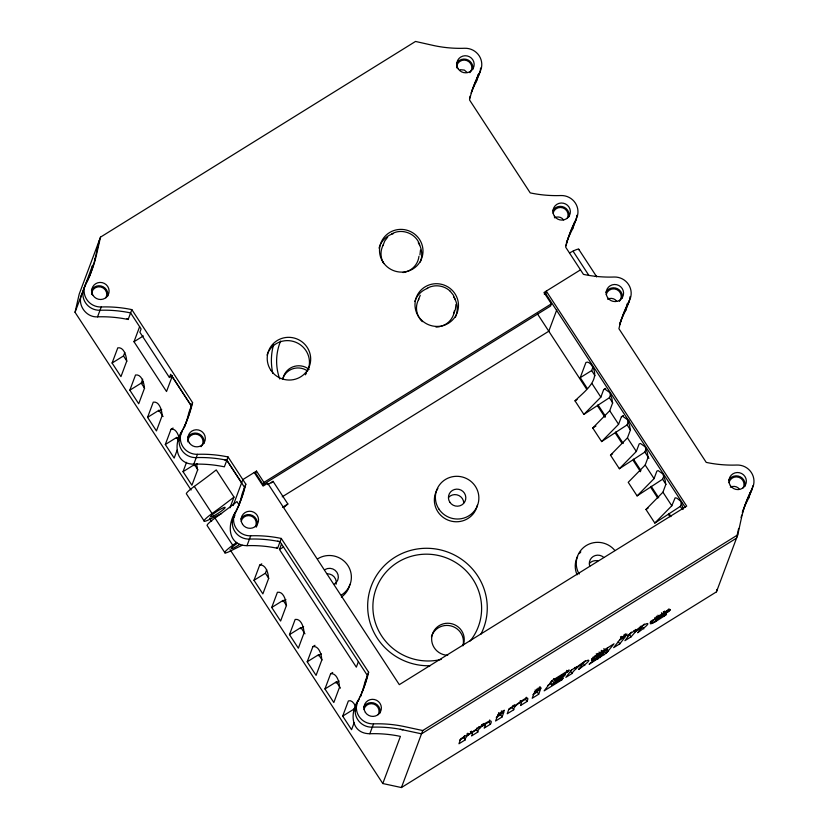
<?xml version="1.0" encoding="UTF-8"?>
<svg xmlns="http://www.w3.org/2000/svg" width="829" height="829" viewBox="0 0 829 829"><rect width="100%" height="100%" fill="white"/><g stroke="black" fill="none" stroke-linecap="round" stroke-linejoin="round"><path stroke-width="1.24" d="M477.991 74.61L476.312 81.656A124.619 121.708 20.5 0 0 471.079 93.055M574.145 223.022L572.549 229.022A124.619 121.708 20.5 0 0 566.425 242.762M627.387 303.373L625.708 310.419A124.619 121.708 20.5 0 0 619.574 324.16M750.09 492.436L748.504 498.436A124.619 121.708 20.5 0 0 742.369 512.177M419.951 254.907L420.479 250.057M455.96 304.378L455.422 309.227L453.991 313.061M230.016 549.596L382.791 783.529L401.423 787.55L716.443 591.865L716.971 589.45M738.639 528.477L736.525 538.145L421.515 733.831L401.423 787.55M716.443 591.865L737.758 534.86L741.717 516.716A124.619 121.708 20.5 0 1 752.193 488.561A16.352 15.979 20.5 0 0 736.826 465.038A124.619 121.718 20.5 0 1 706.235 462.395L618.921 328.698A124.619 121.708 20.5 0 1 629.398 300.544A16.352 15.979 20.5 0 0 614.04 277.021A124.619 121.718 20.5 0 1 583.45 274.378L565.71 247.218A124.619 121.708 20.5 0 1 576.186 219.063A16.352 15.979 20.5 0 0 560.829 195.54A124.619 121.718 20.5 0 1 530.239 192.898L469.525 99.936A124.619 121.708 20.5 0 1 480.001 71.791A16.352 15.979 20.5 0 0 464.644 48.269A124.619 121.718 20.5 0 1 434.054 45.616L415.516 41.45L100.506 237.135L79.19 294.14L75.045 312.315L191.095 490.012M94.537 261.031L99.273 240.42M100.506 237.135L96.361 255.301A124.619 121.708 20.5 0 1 85.884 283.456A16.352 15.979 20.5 0 0 101.252 306.979A124.619 121.718 20.5 0 1 131.842 309.621L192.587 402.645A124.619 121.708 20.5 0 1 182.111 430.8C173.613 443.463 174.805 464.012 193.779 464.188A124.619 121.708 20.5 0 1 224.369 466.831L228.058 456.966A124.619 121.718 20.5 0 0 197.468 454.313A16.352 15.979 20.5 0 1 182.111 430.8M742.432 512.736L743.976 507.959A124.619 121.708 20.5 0 1 748.722 496.353L750.96 491.856A16.352 15.979 20.5 0 0 752.691 485.867M235.322 512.281C226.825 524.944 228.027 545.492 246.99 545.669A124.619 121.708 20.5 0 1 277.58 548.311L281.269 538.446A124.619 121.718 20.5 0 0 250.679 535.803A16.352 15.979 20.5 0 1 235.322 512.281A124.619 121.708 20.5 0 0 245.798 484.126L228.058 456.966M286.554 605.605L283.145 600.383L282.741 601.491L285.891 599.522M304.979 633.812L300.886 627.543L300.471 628.651L303.632 626.683M318.212 655.812L318.616 654.703L322.025 659.925M340.45 688.132L336.356 681.863L335.952 682.972L339.113 681.003M353.682 710.132L354.097 709.023L355.454 711.116M263.104 484.602L263.923 482.405L256.524 471.09L255.715 473.286L263.104 484.602L550.56 306.036L551.378 303.839L543.99 292.523L580.487 269.85M75.045 312.315L92.672 265.176A124.619 121.708 20.5 0 1 89.18 277.218M83.335 291.093A124.619 121.708 20.5 0 1 82.195 293.321C76.361 303.87 85.729 317.652 97.553 316.844L101.252 306.979M97.553 316.844A124.619 121.708 20.5 0 1 128.143 319.497L131.842 309.621M183.116 429.598A124.619 121.708 20.5 0 0 191.354 405.93L172.142 376.501L166.525 391.526L134.008 341.735L139.624 326.699M163.075 416.531L158.981 410.262L158.567 411.36L161.728 409.402M176.308 438.52L176.712 437.422L178.763 440.562M192.587 402.645L188.898 412.51A124.619 121.708 20.5 0 1 184.546 426.925M177.24 449.898L174.173 458.095L165.313 444.51L171.002 429.318C175.924 427.868 178.66 435.339 179.53 439.297M193.779 464.188L197.468 454.313M197.862 469.805L194.452 464.582L194.048 465.68L197.198 463.722M229.954 507.835L233.985 497.068L216.245 469.908A124.619 16.103 -33.1 0 1 194.318 486.395A16.352 2.114 -33.1 0 0 186.556 494.063L204.297 521.223M233.136 505.566L242.835 479.587L256.524 471.09M245.798 484.126L242.109 493.991A124.619 121.708 20.5 0 1 238.617 506.042M246.99 545.669L250.679 535.803M358.387 661.687L356.335 667.169L279.466 549.472L281.518 543.99M476.312 81.656L480.001 71.791M281.269 538.446L368.625 672.205A124.619 121.708 20.5 0 1 358.149 700.35C349.662 713.023 350.854 733.572 369.827 733.748A124.619 121.708 20.5 0 1 400.417 736.39L382.791 783.529M368.625 672.205L364.936 682.07A124.619 121.708 20.5 0 1 360.594 696.474M354.18 722.67L351.558 729.696L342.688 716.111L348.377 700.919C351.828 699.386 355.237 704.65 355.89 707.655M369.827 733.748L373.516 723.872A16.352 15.979 20.5 0 1 358.149 700.35M572.549 229.022L576.186 219.063M556.767 309.88L548.788 331.227L282.223 496.809M737.758 534.86L422.738 730.536L421.515 733.831L400.355 729.302M610.693 394.221L609.388 397.733L583.875 414.417L575.005 400.832C583.471 392.272 600.828 380.428 592.445 366.636C591.491 364.656 588.341 360.926 585.927 362.46L580.238 377.651L587.056 388.107M459.587 740.183L463.784 737.582L464.509 735.634M465.266 739.841C464.395 736.494 475.535 728.96 471.566 735.924L477.867 732.007C476.976 728.66 488.063 721.199 484.177 728.09L490.478 724.183C496.333 712.525 467.597 736.908 466.157 735.447L460.665 738.857L458.965 743.758L465.266 739.841L463.784 737.582M625.708 310.419L629.398 300.544M472.188 732.359L476.395 729.748L477.121 727.8M484.799 724.525L488.996 721.914L489.732 719.955M628.869 420.22L627.118 424.894L601.616 441.577L592.745 427.992L609.719 410.718L612.527 403.184L611.926 398.604L609.584 392.418L604.973 389.143L603.667 389.62L600.849 397.143L583.875 414.417M496.26 717.406L500.581 714.722L501.327 712.722M502.063 716.981L503.928 711.976L497.452 715.997L495.587 721.002L502.063 716.981L500.581 714.722M509.016 709.479L512.249 707.469L512.964 705.552M513.731 709.738C512.933 706.298 524.436 698.536 520.539 705.5L527.016 701.479C531.596 691.521 515.628 706.277 514.581 705.365L508.954 708.857L507.255 713.759L513.731 709.738L512.249 707.469M521.223 701.904L525.534 699.22L526.27 697.251M646.174 448.541L644.858 452.054L619.356 468.737L610.486 455.152L627.449 437.878L630.258 430.344L629.657 425.764L627.325 419.578L622.703 416.303L621.408 416.78L618.589 424.303L601.616 441.577M532.892 694.65L537.202 691.966L537.948 689.966M538.684 694.236L540.549 689.231L534.083 693.251L532.208 698.256L538.684 694.236L537.202 691.966M663.915 475.701L662.599 479.214L637.097 495.897L628.227 482.312L645.19 465.038L647.998 457.504L647.397 452.924L645.066 446.738L640.444 443.463L639.149 443.94L636.33 451.463L619.356 468.737M681.645 502.861L680.34 506.374L654.827 523.058L645.957 509.472L662.931 492.198L665.739 484.664L665.138 480.084L662.796 473.898L658.185 470.623L656.879 471.1L654.06 478.623L637.097 495.897M748.504 498.436L752.193 488.561M112.091 363.029L117.791 347.838C123.904 346.719 126.64 356.304 126.64 361.392L120.961 376.615L112.091 363.029L123.5 355.942L124.816 352.439M129.832 390.19L135.521 374.998C141.635 373.879 144.381 383.464 144.381 388.552L138.702 403.775L129.832 390.19L141.241 383.102L142.702 379.205M147.572 417.35L153.261 402.158C159.375 401.039 162.111 410.624 162.121 415.712L156.443 430.935L147.572 417.35L158.981 410.262M196.649 464.375L197.592 470.033L191.913 485.255L183.043 471.67L186.546 462.323M253.995 580.31L259.684 565.119C265.808 564 268.544 573.585 268.544 578.673L262.866 593.896L253.995 580.31L265.404 573.222L266.72 569.72M271.736 607.47L277.425 592.279C283.539 591.16 286.274 600.745 286.285 605.833L280.606 621.056L271.736 607.47L283.145 600.383M289.476 634.631L295.165 619.439C301.279 618.32 304.015 627.905 304.025 632.993L298.347 648.216L289.476 634.631L300.886 627.543M307.207 661.791L312.906 646.599C319.02 645.48 321.756 655.065 321.756 660.153L316.077 675.376L307.207 661.791L318.616 654.703M324.947 688.951L330.636 673.759C336.75 672.64 339.496 682.226 339.496 687.314L333.818 702.536L324.947 688.951L336.356 681.863M580.238 377.651L591.647 370.573L592.963 367.06M654.827 523.058L671.801 505.783L675.138 497.804L676.961 498.188L680.536 501.058L683.355 509.151M84.651 286.751A16.352 15.979 20.5 0 0 100.019 310.264A124.619 121.718 20.5 0 1 117.936 310.906L123.024 311.559A124.619 121.718 20.5 0 1 130.609 312.916L141.096 328.968L139.863 332.242L169.417 377.516L170.66 374.242L191.354 405.93M382.967 245.498L384.77 240.97L387.703 237.084M418.448 299.818L420.241 295.29M641.304 627.936L637.636 632.765C657.459 618.413 643.832 623.211 635.283 631.024L635.967 629.957L630.558 633.315L624.9 640.672L631.035 636.869L636.247 630.942L641.304 627.936L640.309 626.247M669.884 610.299L670.278 609.46L667.666 610.362L658.433 616.123L652.775 620.548L650.278 623.729L654.661 622.164L666.443 614.652L666.412 613.854L656.112 619.802L669.044 611.097L669.884 610.299L668.899 608.787M597.823 656.195L601.077 652.692L607.025 648.786L603.232 652.941L599.056 655.78L597.823 656.195L596.839 654.682M656.133 616.849L657.117 618.351L662.568 614.869L664.537 613.273L663.552 611.761M553.648 678.557L555.129 680.816L556.87 678.609L567.689 671.884L569.181 669.998L552.187 680.547L544.156 690.837L561.793 679.884L563.243 678.018L551.782 685.127L550.301 682.868L552.249 680.381L553.731 682.64L551.782 685.127M571.823 669.614L570.528 671.272L572.01 673.531L565.875 677.345L571.544 669.977L576.943 666.62L576.342 667.635C584.953 659.749 598.32 655.211 578.611 669.428C588.942 657.542 572.953 670.329 572.01 673.531M627.512 635.874L631.491 632.123M540.933 688.153C538.083 687.262 527.752 697.717 540.933 688.153L539.948 686.65M581.253 664.609L585.336 660.734M620.496 638.786L613.657 647.656L619.791 643.853L625.626 636.382L619.491 640.195M640.278 627.947L644.361 624.071M607.284 652.102L613.999 643.791L597.771 654.06L592.559 658.433L591.44 660.589L595.782 658.703L603.564 653.325C599.864 658.34 593.181 659.78 589.129 664.298L605.864 653.387L607.284 652.102L605.802 649.843L607.823 647.604M657.117 618.351L664.537 613.273M626.227 635.366C631.014 629.708 611.906 644.962 626.227 635.366L625.242 633.853M141.707 383.475L143.458 382.024M502.364 712.432C511.161 704.733 488.364 720.743 502.364 712.432L501.379 710.919M595.782 658.703L594.3 656.444L597.522 654.433M134.008 341.735L143.334 335.942M169.417 377.516L172.536 375.589M171.002 429.318L173.074 428.033M165.313 444.51L176.712 437.422M177.354 437.867L179.468 436.562M183.043 471.67L194.452 464.582M544.259 294.046L546.446 292.689M263.923 482.405L551.378 303.839M267.808 484.623L273.073 481.359L287.86 503.991A99.915 12.912 -33.1 0 0 284.223 507.141M282.585 507.255L287.86 503.991M279.466 549.472L283.622 546.902M259.684 565.119L261.767 563.834M575.005 400.832L577.119 399.526M603.667 389.62L605.74 388.335M592.745 427.992L595.906 426.033M621.408 416.78L623.481 415.495M610.486 455.152L612.59 453.846M312.906 646.599L314.979 645.314M319.269 655.159L321.372 653.843M330.636 673.759L332.719 672.474M645.957 509.472L648.071 508.167M342.688 716.111L354.097 709.023M547.865 685.345L550.974 683.417M555.129 680.816L565.388 674.443L563.907 676.319L553.731 682.64M391.651 233.975C401.889 227.768 416.479 233.612 419.733 245.094M427.122 288.295C434.386 284.078 443.971 285.342 450.054 291.052M554.404 217.789C557.451 216.182 561.627 216.929 563.523 219.934M607.553 299.186C610.61 297.58 614.786 298.326 616.683 301.321M730.349 487.203C733.396 485.597 737.572 486.343 739.468 489.338M460.271 69.688L464.302 70.071L467.276 72.569M224.317 459.753L226.835 460.25L244.565 487.411A124.619 121.708 20.5 0 1 234.089 515.576A16.352 15.979 20.5 0 0 249.456 539.088A124.619 121.718 20.5 0 1 280.047 541.731L367.402 675.49A124.619 121.708 20.5 0 1 362.149 692.246M277.528 541.233L280.047 541.731M422.738 730.536L404.106 726.525A124.619 121.718 20.5 0 0 373.516 723.872M126.992 318.533L128.143 319.497M276.43 547.347L277.58 548.311M450.095 291.093L453.204 294.937L455.204 299.414M578.663 249.177L596.403 276.337M569.554 252.897A124.619 16.103 -33.1 0 0 573.036 251.146L588.725 275.176M685.168 507.244L545.451 293.3L546.27 291.114L686.692 506.125L399.309 684.65L267.684 483.255L263.114 486.084L254.244 472.509M591.647 370.573L595.056 375.796M609.388 397.733L612.797 402.956M627.118 424.894L630.537 430.116M644.858 452.054L648.952 458.323M662.599 479.214L666.008 484.437M680.34 506.374L682.381 509.503M597.978 404.811L605.481 416.303M615.719 431.971L623.221 443.463M633.449 459.142L640.952 470.623M651.19 486.302L658.692 497.783M668.93 513.462L670.972 516.591M537.7 314.243L586.6 389.112M597.564 405.909L605.066 417.401M615.305 433.07L622.123 443.515M633.045 460.23L640.548 471.722M650.775 487.39L657.604 497.835M668.516 514.55L669.936 516.716M668.06 609.584L669.044 611.097M666.817 610.59L667.801 612.103M664.682 611.035L666.164 613.294M663.459 611.688L664.454 613.201M663.387 611.989L664.371 613.501M663.48 614.517L664.464 616.03M661.459 612.745L662.444 614.258M657.946 615.191L658.931 616.693M656.817 616.154L657.801 617.657M654.744 617.667L656.216 619.937M654.951 618.89L656.433 621.149M654.661 622.164L653.179 619.905L651.698 620.683L653.179 622.952M650.527 621.232L651.998 623.491M650.143 622.289L651.128 623.802M642.33 626.672L643.812 628.931M635.263 629.439L636.247 630.942M633.791 630.765L634.776 632.278M629.553 634.599L631.035 636.869M624.03 634.734L625.014 636.247M621.367 636.392L622.351 637.895M620.496 636.817L621.481 638.33M618.31 641.584L619.791 643.853M606.932 648.672L608.403 650.941M603.864 648.558L604.849 650.071M604.393 651.128L605.864 653.387M601.243 650.319L602.227 651.822M603.097 653.314L604.082 654.817M599.066 652.009L600.051 653.521M597.522 653.449L598.507 654.951M599.098 656.133L600.082 657.646M598.01 655.19L598.994 656.703M596.3 653.687L597.782 655.946M595.761 655.563L597.947 659.045M593.025 657.148L594.507 659.418M592.445 658.444L593.429 659.957M591.574 658.827L592.559 660.33M583.305 663.335L584.787 665.594M574.766 667.428L575.751 668.941M566.704 670.381L567.689 671.884M560.808 678.371L561.793 679.884M539.161 687.324L540.145 688.837M538 688.174L538.985 689.687M536.518 689.148L537.503 690.65M535.151 689.946L536.135 691.448M525.534 699.22L527.016 701.479M520.571 700.888L521.565 702.401M520.125 700.909L521.109 702.422M514.177 704.816L515.161 706.329M498.53 712.691L499.514 714.204M488.996 721.914L490.478 724.183M484.198 723.489L485.183 725.002M483.773 723.489L484.758 724.992M482.903 723.852L483.887 725.365M481.566 724.619L482.551 726.131M478.872 726.546L479.856 728.059M476.395 729.748L477.867 732.007M471.618 731.282L472.603 732.795M471.193 731.292L472.178 732.805M470.333 731.665L471.318 733.168M467.867 733.178L468.851 734.681M466.945 733.852L467.929 735.354M238.99 504.737L236.939 501.597A124.619 16.103 -33.1 0 1 215.012 518.084A16.352 2.114 -33.1 0 0 207.25 525.741L224.991 552.902M123.5 355.942L126.91 361.164M141.241 383.102L144.65 388.324M265.404 573.222L268.814 578.445M194.318 486.395L212.058 513.555A16.352 2.114 -33.1 0 0 209.924 519.255A124.619 16.103 -33.1 0 1 221.612 513.555M215.012 518.084L232.752 545.244A16.352 2.114 -33.1 0 0 230.617 550.943A124.619 16.103 -33.1 0 1 242.306 545.233M209.499 518.187L211.623 521.431M591.979 383.558L600.849 397.143M609.719 410.718L618.589 424.303M627.449 437.878L636.33 451.463M645.19 465.038L654.06 478.623M662.931 492.198L671.801 505.783M241.612 482.882L226.835 460.25A124.619 121.718 20.5 0 0 196.245 457.608A16.352 15.979 20.5 0 1 180.877 434.085A124.619 121.708 20.5 0 0 182.017 431.847M418.946 256.337A19.088 18.642 20.5 0 1 402.935 272.554M383.765 263.508A19.088 18.642 20.5 0 1 383.33 244.814M454.416 310.657A19.088 18.642 20.5 0 1 440.841 326.377M439.639 326.667A19.088 18.642 20.5 0 1 435.93 327.051M422.355 321.673A19.088 18.642 20.5 0 1 419.246 317.828M418.635 316.751A19.088 18.642 20.5 0 1 418.811 299.134M240.876 519.068A8.725 8.518 20.5 0 1 252.576 515.524A8.725 8.518 20.5 0 1 256.368 527.078M363.703 707.147A8.725 8.518 20.5 0 1 379.962 713.064M402.873 729.81A124.619 121.718 20.5 0 0 372.283 727.168A16.352 15.979 20.5 0 1 356.926 703.645M728.691 480.343A8.725 8.518 20.5 0 1 744.939 486.26M741.085 517.565A124.619 121.708 20.5 0 1 741.727 515.141M605.895 292.326A8.725 8.518 20.5 0 1 622.154 298.243M361.206 694.567A124.619 121.708 20.5 0 1 360.2 696.878M359.164 699.148A124.619 121.708 20.5 0 1 358.066 701.417M619.636 324.719A124.619 121.708 20.5 0 1 628.175 303.828A16.352 15.979 20.5 0 0 629.957 296.792M552.684 210.846A8.725 8.518 20.5 0 1 568.932 216.763M187.655 437.588A8.725 8.518 20.5 0 1 203.913 443.505M95.128 258.607A124.619 121.708 20.5 0 1 86.89 282.264M85.801 284.513A124.619 121.708 20.5 0 1 84.651 286.761M480.551 68.04A16.352 15.979 20.5 0 1 478.768 75.076A124.619 121.708 20.5 0 0 471.794 91.18M469.535 98.371A124.619 121.708 20.5 0 1 470.24 95.946M576.735 215.312A16.352 15.979 20.5 0 1 574.953 222.359A124.619 121.708 20.5 0 0 565.782 245.736M306.543 372.957A21.813 21.305 20.5 0 1 305.3 374.822M267.042 355.04A21.813 21.305 20.5 0 1 295.538 342.159A21.813 21.305 20.5 0 1 307.58 370.988M379.019 248.172A21.813 21.305 20.5 0 1 393.329 233.612M418.272 242.7A21.813 21.305 20.5 0 1 420.313 262.026M414.821 301.424A21.813 21.305 20.5 0 1 427.733 288.285M453.753 297.02A21.813 21.305 20.5 0 1 455.359 317.372M91.439 290.254A8.725 8.518 20.5 0 1 107.687 296.171M456.499 63.564A8.725 8.518 20.5 0 1 472.748 69.481M179.561 438.427A124.619 121.708 20.5 0 1 178.422 440.665M233.985 497.068A124.619 16.103 -33.1 0 1 212.058 513.555M456.644 67.833A7.637 7.451 20.5 0 1 466.789 60.558A7.637 7.451 20.5 0 1 469.898 72.662M573.036 251.146A16.352 2.114 -33.1 0 1 578.808 249.747M595.326 276.399A16.352 2.114 -33.1 0 1 596.548 276.907M553.047 213.26A7.637 7.451 20.5 0 1 563.036 207.924A7.637 7.451 20.5 0 1 567.264 218.431M187.8 441.867A7.637 7.451 20.5 0 1 197.955 434.593A7.637 7.451 20.5 0 1 201.053 446.686M272.845 373.423A59.978 58.579 20.5 0 1 273.539 344.895M279.715 378.946A54.527 53.253 20.5 0 1 280.637 341.02M283.093 378.2A16.352 15.979 20.5 0 1 309.155 369.382M282.534 379.371A16.352 15.979 20.5 0 1 307.476 370.915M91.584 294.523A7.637 7.451 20.5 0 1 100.775 286.969A7.637 7.451 20.5 0 1 105.957 297.756M606.196 294.647A7.637 7.451 20.5 0 1 617.108 289.725A7.637 7.451 20.5 0 1 619.294 301.424M728.992 482.665A7.637 7.451 20.5 0 1 738.981 477.338A7.637 7.451 20.5 0 1 743.209 487.846M234.918 515.369A124.619 121.708 20.5 0 1 233.871 517.648M232.773 519.907A124.619 121.708 20.5 0 1 231.633 522.146M241.177 521.4A7.637 7.451 20.5 0 1 251.166 516.073A7.637 7.451 20.5 0 1 255.394 526.581M441.266 659.387A54.527 53.253 20.5 0 1 372.946 604.248A54.527 53.253 20.5 0 1 446.126 557.782A54.527 53.253 20.5 0 1 470.136 641.055M430.137 665.749A59.978 58.579 20.5 0 1 368.128 598.776A59.978 58.579 20.5 0 1 444.883 551.098A59.978 58.579 20.5 0 1 480.893 634.226M236.628 542.425A124.619 16.103 -33.1 0 1 232.752 545.244M239.788 544.363A8.725 1.13 -33.1 0 1 231.312 548.674A8.725 1.13 -33.1 0 1 237.27 543.316M448.613 497.327A8.725 8.518 20.5 0 1 463.763 502.84M317.818 558.746A21.813 21.305 20.5 0 1 347.89 565.523A21.813 21.305 20.5 0 1 341.465 594.963M327.144 573.803A8.725 8.518 20.5 0 1 336.097 584.258M577.098 574.808A21.813 21.305 20.5 0 1 577.606 556.425M579.398 553.596A21.813 21.305 20.5 0 1 580.828 551.886M324.906 569.616A8.725 8.518 20.5 0 1 336.937 572.321A8.725 8.518 20.5 0 1 334.367 584.103M477.369 505.193A21.813 21.305 20.5 0 1 447.764 520.011A21.813 21.305 20.5 0 1 437.867 488.478M447.722 655.283A16.352 15.979 20.5 0 1 431.805 636.703A16.352 15.979 20.5 0 1 452.396 623.916A16.352 15.979 20.5 0 1 462.924 645.832M431.443 636.838A16.352 15.979 20.5 0 1 451.059 625.947A16.352 15.979 20.5 0 1 463.09 645.035M349.879 584.383A21.813 21.305 20.5 0 1 341.372 597.087M589.492 563.357A8.725 8.518 20.5 0 1 597.761 560.85M579.16 574.082A21.813 21.305 20.5 0 1 585.699 545.896A21.813 21.305 20.5 0 1 614.911 550.529M589.72 566.207A8.725 8.518 20.5 0 1 603.823 557.44M364.004 709.479A7.637 7.451 20.5 0 1 373.993 704.142A7.637 7.451 20.5 0 1 378.231 714.66M356.698 705.728A124.619 121.708 20.5 0 1 355.61 707.987M271.218 482.955A99.915 12.912 -33.1 0 1 273.073 481.359M242.545 524.322A8.725 8.518 20.5 0 0 257.591 523.793A8.725 8.518 20.5 0 0 249.405 511.244A8.725 8.518 20.5 0 0 242.545 524.322M730.359 485.587A8.725 8.518 20.5 0 0 745.416 485.058A8.725 8.518 20.5 0 0 737.219 472.52A8.725 8.518 20.5 0 0 730.359 485.587M365.382 712.401A8.725 8.518 20.5 0 0 380.428 711.873A8.725 8.518 20.5 0 0 372.231 699.324A8.725 8.518 20.5 0 0 365.382 712.401M607.574 297.57A8.725 8.518 20.5 0 0 622.62 297.041A8.725 8.518 20.5 0 0 614.424 284.492A8.725 8.518 20.5 0 0 607.574 297.57M189.333 442.841A8.725 8.518 20.5 0 0 204.38 442.313A8.725 8.518 20.5 0 0 196.193 429.764A8.725 8.518 20.5 0 0 189.333 442.841M554.363 216.089A8.725 8.518 20.5 0 0 569.409 215.561A8.725 8.518 20.5 0 0 561.212 203.012A8.725 8.518 20.5 0 0 554.363 216.089M458.178 68.817A8.725 8.518 20.5 0 0 473.224 68.279A8.725 8.518 20.5 0 0 465.028 55.74A8.725 8.518 20.5 0 0 458.178 68.817M93.107 295.497A8.725 8.518 20.5 0 0 108.153 294.969A8.725 8.518 20.5 0 0 99.967 282.43A8.725 8.518 20.5 0 0 93.107 295.497M270.7 370.024A21.813 21.305 20.5 0 0 308.315 368.698A21.813 21.305 20.5 0 0 287.839 337.341A21.813 21.305 20.5 0 0 270.7 370.024M418.479 316.409A21.813 21.305 20.5 0 0 456.095 315.082A21.813 21.305 20.5 0 0 435.619 283.715A21.813 21.305 20.5 0 0 418.479 316.409M382.998 262.088A21.813 21.305 20.5 0 0 420.624 260.762A21.813 21.305 20.5 0 0 400.138 229.395A21.813 21.305 20.5 0 0 382.998 262.088M213.613 515.939A8.725 1.13 -33.1 0 0 225.136 507.617A8.725 1.13 -33.1 0 0 214.752 512.902A8.725 1.13 -33.1 0 0 213.613 515.939M438.873 509.006A21.813 21.305 20.5 0 0 476.488 507.68A21.813 21.305 20.5 0 0 456.012 476.312A21.813 21.305 20.5 0 0 438.873 509.006M449.826 502.198A8.725 8.518 20.5 0 0 464.872 501.669A8.725 8.518 20.5 0 0 456.675 489.131A8.725 8.518 20.5 0 0 449.826 502.198"/></g></svg>
